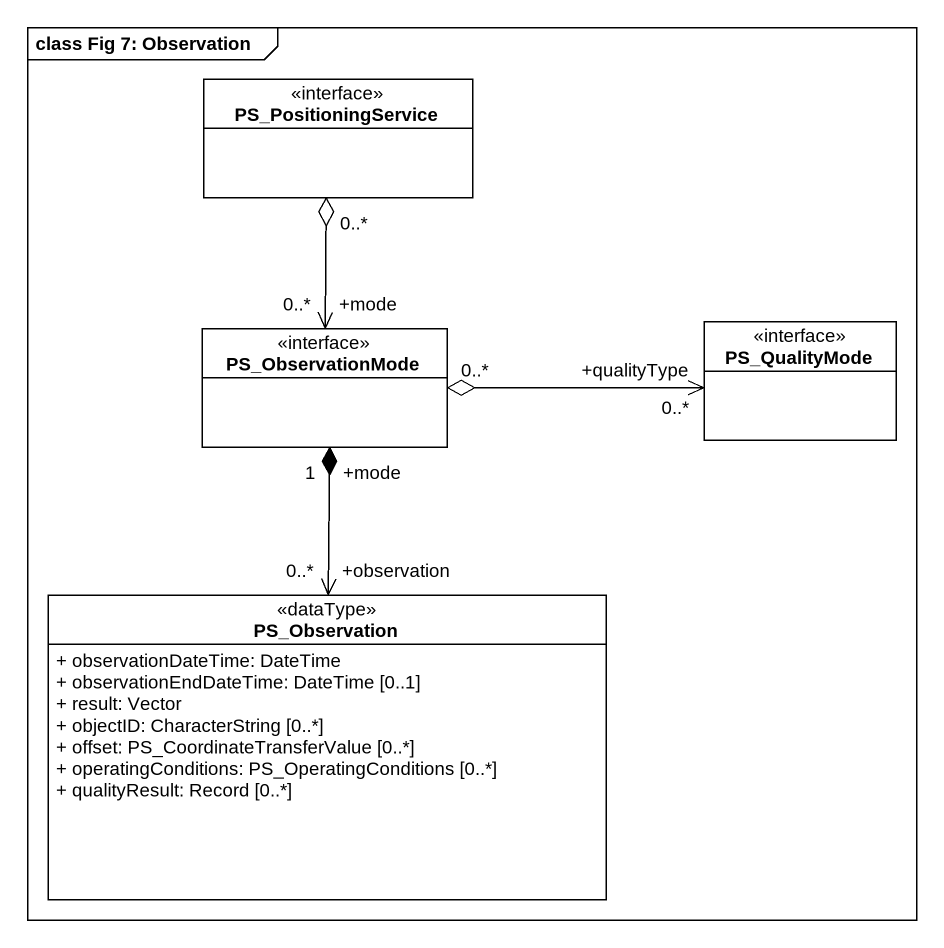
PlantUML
@startuml
mainframe class Fig 7: Observation
hide circle
hide empty members
skinparam classAttributeIconSize 0
class PS_PositioningService <<interface>> #FFFFFF
class PS_ObservationMode <<interface>> #FFFFFF
class PS_QualityMode <<interface>> #FFFFFF
class PS_Observation <<dataType>> #FFFFFF {
  + observationDateTime: DateTime
  + observationEndDateTime: DateTime [0..1]
  + result: Vector
  + objectID: CharacterString [0..*]
  + offset: PS_CoordinateTransferValue [0..*]
  + operatingConditions: PS_OperatingConditions [0..*]
  + qualityResult: Record [0..*]
}
PS_PositioningService "0..*" o--> "+mode\n0..*" PS_ObservationMode
PS_ObservationMode "0..*" o-right-> "+qualityType\n0..*" PS_QualityMode
PS_ObservationMode "+mode\n1" *--> "+observation\n0..*" PS_Observation
@enduml
